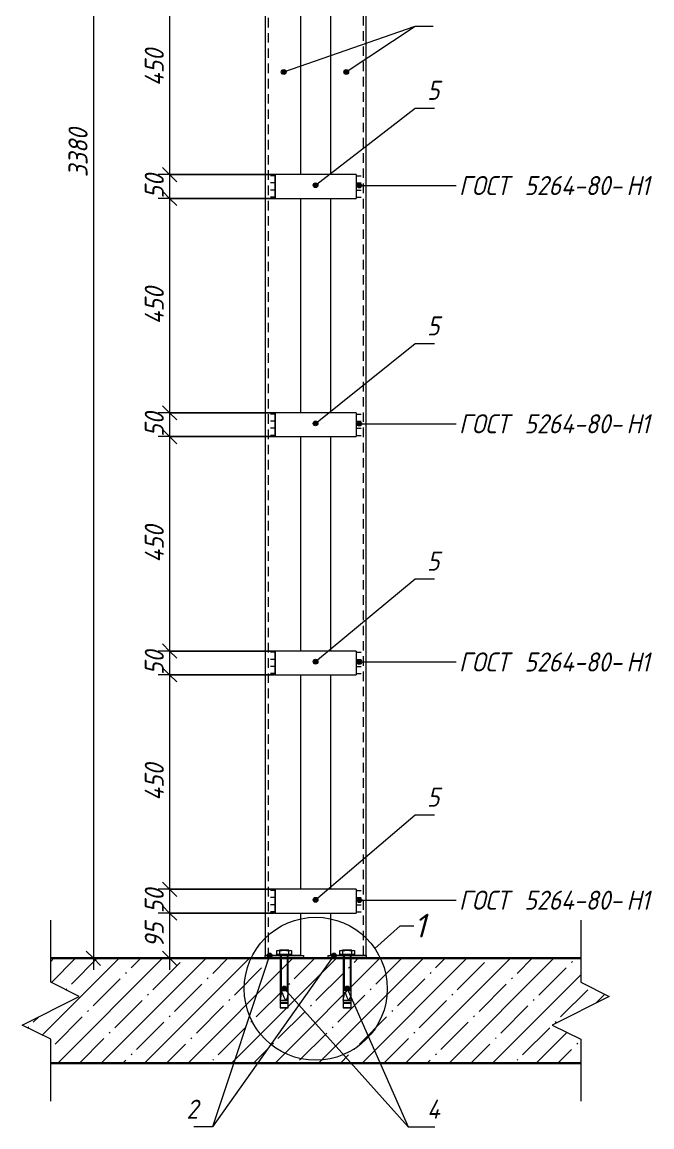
# Model space of a CAD drawing. Header units: millimetres. Extents: x -508 to 38670, y -99 to 8560.
# Drawn here: x 8930 to 10251, y 3766 to 6085 of the extents above; entities that cross this region are included whole.
import ezdxf

# ---------------------------------------------------------------- set-up
doc = ezdxf.new("R2010")
doc.units = ezdxf.units.MM
doc.linetypes.add('200_ШТРИХ_ш1п0_6_', pattern=[32, 20, -12])
for name, color, linetype, lineweight in [('A-ANNO-DIMS', 7, 'Continuous', 9), ('A-ANNO-DIMS-20', 7, 'Continuous', 9), ('A-DETL-1', 7, 'Continuous', 5), ('A-DETL-2', 7, '200_ШТРИХ_ш1п0_6_', 5), ('A-DETL-GENF-1', 7, 'Continuous', 5), ('A-FLOR-FNSH-1', 7, 'Continuous', 30), ('A-FLOR-PATT-1', 7, 'Continuous', 5), ('A-GENM', 7, 'Continuous', 9), ('A-GENM-IDEN', 7, 'Continuous', 9), ('G-ANNO-TEXT', 7, 'Continuous', 9)]:
    doc.layers.add(name, color=color, linetype=linetype, lineweight=lineweight)
doc.styles.add('ISOCPEUR_I', font='isocpeui.ttf', dxfattribs={"width": 0.9, "height": 40})
doc.styles.add('ISOCPEUR_I_1', font='isocpeui.ttf', dxfattribs={"height": 50})
doc.dimstyles.new('ISO-2_0_0_9К_СРЕДНИЙ', dxfattribs={"dimscale": 304.8, "dimtxt": 39.839247, "dimasz": 0.098425, "dimexe": 0.07874, "dimexo": 0, "dimgap": 0, "dimtad": 1, "dimdec": 0, "dimzin": 0, "dimdsep": 46, "dimtxsty": 'ISOCPEUR_I', "dimblk1": 'OBLIQUE', "dimblk2": 'OBLIQUE', "dimsah": 1, "dimcen": 0.09, "dimdle": 0.07874, "dimazin": 0, "dimtfac": 1, "dimtdec": 4, "dimtix": 1, "dimtmove": 0, "dimatfit": 3, "dimfxl": 1, "dimtvp": 1, "dimtolj": 1, "dimtzin": 0, "dimarcsym": 2})

# ---------------------------------------------------------------- blocks, each defined once
blk = doc.blocks.new('Фахверк_Влож_Полоса боковая - Полоса_Фахверка-25655111-АР1_1_Ф-21_2 эт_1')
at = {"layer": 'A-GENM'}
for p, q in [((-10585, 7215), (-10585, 7265)), ((-10415, 7265), (-10585, 7265)), ((-10415, 7265), (-10415, 7215)), ((-10585, 7215), (-10415, 7215))]:
    blk.add_line(p, q, dxfattribs=at)
blk = doc.blocks.new('Фахверк_Влож_Уголок - Уголок_Фахверка-29066231-АР1_1_Ф-21_2 эт_1')
at = {"layer": 'A-GENM'}
for p, q in [((-10469, 7470), (-10469, 7265)), ((-10394, 4126), (-10394, 7470)), ((-10469, 7215), (-10469, 6765)), ((-10469, 6715), (-10469, 6265)), ((-10469, 6215), (-10469, 5765)), ((-10469, 5715), (-10469, 5265)), ((-10469, 5215), (-10469, 4765)), ((-10469, 4715), (-10469, 4265)), ((-10469, 4215), (-10469, 4126)), ((-10394, 4126), (-10469, 4126))]:
    blk.add_line(p, q, dxfattribs=at)
blk = doc.blocks.new('Фахверк_Влож_Уголок - Уголок_Фахверка-29066232-АР1_1_Ф-21_2 эт_1')
at = {"layer": 'A-GENM'}
for p, q in [((-10606, 7470), (-10531, 7470)), ((-10606, 7470), (-10606, 4126)), ((-10531, 7265), (-10531, 7470)), ((-10531, 6765), (-10531, 7215)), ((-10531, 6265), (-10531, 6715)), ((-10531, 5765), (-10531, 6215)), ((-10531, 5265), (-10531, 5715)), ((-10531, 4765), (-10531, 5215)), ((-10531, 4265), (-10531, 4715)), ((-10531, 4126), (-10531, 4215)), ((-10531, 4126), (-10606, 4126))]:
    blk.add_line(p, q, dxfattribs=at)
blk = doc.blocks.new('Фахверк_Влож_Полоса нижняя - Полоса_Фахверка-25617960-АР1_1_Ф-21_2 эт_1')
at = {"layer": 'A-GENM'}
for p, q in [((-10474, 4120), (-10474, 4126)), ((-10474, 4126), (-10394, 4126)), ((-10394, 4126), (-10394, 4120))]:
    blk.add_line(p, q, dxfattribs=at)
blk = doc.blocks.new('DET_L_Линия разрыва1 - М20-27085586-АР1_1_Ф-21_2 эт_1')
at = {"layer": 'A-DETL-GENF-1'}
for p, q in [((-11056, 8265), (-11056, 8395)), ((-10996, 8235), (-11056, 8265)), ((-11116, 8175), (-10996, 8235)), ((-11056, 8145), (-11116, 8175)), ((-11056, 8015), (-11056, 8145))]:
    blk.add_line(p, q, dxfattribs=at)
blk = doc.blocks.new('DIMBLOCK83-АР1_1_Ф-21_2 эт_1')
at = {"layer": 'A-ANNO-DIMS-20'}
for p, q in [((9460.9, 6215), (9215.4, 6215)), ((9239.4, 6215), (9239.4, 5765)), ((9239.4, 6215), (9460.9, 6215)), ((9460.9, 5765), (9215.4, 5765)), ((9239.4, 5765), (9460.9, 5765))]:
    blk.add_line(p, q, dxfattribs=at)
at = {"layer": 'A-ANNO-DIMS-20', "lineweight": 20}
for p, q in [((9239.4, 6215), (9224.4, 6230)), ((9239.4, 6215), (9254.4, 6200)), ((9239.4, 5765), (9224.4, 5780)), ((9239.4, 5765), (9254.4, 5750))]:
    blk.add_line(p, q, dxfattribs=at)
at = {"layer": 'A-ANNO-DIMS-20', "color": 0, "insert": (9187.2, 5950.5), "char_height": 40, "width": 94.695, "attachment_point": 1, "rotation": 90, "line_spacing_factor": 1.149209, "style": 'ISOCPEUR_I'}
blk.add_mtext('450', dxfattribs=at)
blk = doc.blocks.new('_Oblique')
at = {"color": 0, "linetype": 'ByBlock', "lineweight": -2}
blk.add_line((-0.5, -0.5), (0.5, 0.5), dxfattribs=at)
blk = doc.blocks.new('DIMBLOCK84-АР1_1_Ф-21_2 эт_1')
at = {"layer": 'A-ANNO-DIMS-20', "lineweight": 20}
for p, q in [((9239.4, 5765), (9224.4, 5780)), ((9239.4, 5765), (9254.4, 5750)), ((9239.4, 5715), (9224.4, 5730)), ((9239.4, 5715), (9254.4, 5700))]:
    blk.add_line(p, q, dxfattribs=at)
at = {"layer": 'A-ANNO-DIMS-20'}
for p, q in [((9460.9, 5765), (9215.4, 5765)), ((9239.4, 5765), (9239.4, 5715)), ((9239.4, 5765), (9460.9, 5765)), ((9460.9, 5715), (9215.4, 5715)), ((9239.4, 5715), (9460.9, 5715))]:
    blk.add_line(p, q, dxfattribs=at)
at = {"layer": 'A-ANNO-DIMS-20', "color": 0, "insert": (9187.2, 5714.7), "char_height": 40, "width": 60.678, "attachment_point": 1, "rotation": 90, "line_spacing_factor": 1.149209, "style": 'ISOCPEUR_I'}
blk.add_mtext('50', dxfattribs=at)
blk = doc.blocks.new('DIMBLOCK85-АР1_1_Ф-21_2 эт_1')
at = {"layer": 'A-ANNO-DIMS-20', "lineweight": 20}
for p, q in [((9239.4, 5715), (9224.4, 5730)), ((9239.4, 5715), (9254.4, 5700)), ((9239.4, 5265), (9224.4, 5280)), ((9239.4, 5265), (9254.4, 5250))]:
    blk.add_line(p, q, dxfattribs=at)
at = {"layer": 'A-ANNO-DIMS-20'}
for p, q in [((9460.9, 5715), (9215.4, 5715)), ((9239.4, 5715), (9239.4, 5265)), ((9239.4, 5715), (9460.9, 5715)), ((9460.9, 5265), (9215.4, 5265)), ((9239.4, 5265), (9460.9, 5265))]:
    blk.add_line(p, q, dxfattribs=at)
at = {"layer": 'A-ANNO-DIMS-20', "color": 0, "insert": (9187.2, 5450.5), "char_height": 40, "width": 94.695, "attachment_point": 1, "rotation": 90, "line_spacing_factor": 1.149209, "style": 'ISOCPEUR_I'}
blk.add_mtext('450', dxfattribs=at)
blk = doc.blocks.new('DIMBLOCK86-АР1_1_Ф-21_2 эт_1')
at = {"layer": 'A-ANNO-DIMS-20'}
for p, q in [((9460.9, 5265), (9215.4, 5265)), ((9239.4, 5265), (9239.4, 5215)), ((9239.4, 5265), (9460.9, 5265)), ((9460.9, 5215), (9215.4, 5215)), ((9239.4, 5215), (9460.9, 5215))]:
    blk.add_line(p, q, dxfattribs=at)
at = {"layer": 'A-ANNO-DIMS-20', "lineweight": 20}
for p, q in [((9239.4, 5265), (9224.4, 5280)), ((9239.4, 5265), (9254.4, 5250)), ((9239.4, 5215), (9224.4, 5230)), ((9239.4, 5215), (9254.4, 5200))]:
    blk.add_line(p, q, dxfattribs=at)
at = {"layer": 'A-ANNO-DIMS-20', "color": 0, "insert": (9187.2, 5214.7), "char_height": 40, "width": 60.678, "attachment_point": 1, "rotation": 90, "line_spacing_factor": 1.149209, "style": 'ISOCPEUR_I'}
blk.add_mtext('50', dxfattribs=at)
blk = doc.blocks.new('DIMBLOCK87-АР1_1_Ф-21_2 эт_1')
at = {"layer": 'A-ANNO-DIMS-20', "lineweight": 20}
for p, q in [((9239.4, 5215), (9224.4, 5230)), ((9239.4, 5215), (9254.4, 5200)), ((9239.4, 4765), (9224.4, 4780)), ((9239.4, 4765), (9254.4, 4750))]:
    blk.add_line(p, q, dxfattribs=at)
at = {"layer": 'A-ANNO-DIMS-20'}
for p, q in [((9460.9, 5215), (9215.4, 5215)), ((9239.4, 5215), (9239.4, 4765)), ((9239.4, 5215), (9460.9, 5215)), ((9460.9, 4765), (9215.4, 4765)), ((9239.4, 4765), (9460.9, 4765))]:
    blk.add_line(p, q, dxfattribs=at)
at = {"layer": 'A-ANNO-DIMS-20', "color": 0, "insert": (9187.2, 4950.5), "char_height": 40, "width": 94.695, "attachment_point": 1, "rotation": 90, "line_spacing_factor": 1.149209, "style": 'ISOCPEUR_I'}
blk.add_mtext('450', dxfattribs=at)
blk = doc.blocks.new('DIMBLOCK88-АР1_1_Ф-21_2 эт_1')
at = {"layer": 'A-ANNO-DIMS-20', "lineweight": 20}
for p, q in [((9239.4, 4765), (9224.4, 4780)), ((9239.4, 4765), (9254.4, 4750)), ((9239.4, 4715), (9224.4, 4730)), ((9239.4, 4715), (9254.4, 4700))]:
    blk.add_line(p, q, dxfattribs=at)
at = {"layer": 'A-ANNO-DIMS-20'}
for p, q in [((9460.9, 4765), (9215.4, 4765)), ((9239.4, 4765), (9239.4, 4715)), ((9239.4, 4765), (9460.9, 4765)), ((9459.7, 4715), (9215.4, 4715)), ((9239.4, 4715), (9459.7, 4715))]:
    blk.add_line(p, q, dxfattribs=at)
at = {"layer": 'A-ANNO-DIMS-20', "color": 0, "insert": (9187.2, 4714.7), "char_height": 40, "width": 60.678, "attachment_point": 1, "rotation": 90, "line_spacing_factor": 1.149209, "style": 'ISOCPEUR_I'}
blk.add_mtext('50', dxfattribs=at)
blk = doc.blocks.new('DIMBLOCK89-АР1_1_Ф-21_2 эт_1')
at = {"layer": 'A-ANNO-DIMS-20'}
for p, q in [((9459.7, 4715), (9215.4, 4715)), ((9239.4, 4715), (9239.4, 4265)), ((9239.4, 4715), (9459.7, 4715)), ((9460.9, 4265), (9215.4, 4265)), ((9239.4, 4265), (9460.9, 4265))]:
    blk.add_line(p, q, dxfattribs=at)
at = {"layer": 'A-ANNO-DIMS-20', "lineweight": 20}
for p, q in [((9239.4, 4715), (9224.4, 4730)), ((9239.4, 4715), (9254.4, 4700)), ((9239.4, 4265), (9224.4, 4280)), ((9239.4, 4265), (9254.4, 4250))]:
    blk.add_line(p, q, dxfattribs=at)
at = {"layer": 'A-ANNO-DIMS-20', "color": 0, "insert": (9187.2, 4450.5), "char_height": 40, "width": 94.695, "attachment_point": 1, "rotation": 90, "line_spacing_factor": 1.149209, "style": 'ISOCPEUR_I'}
blk.add_mtext('450', dxfattribs=at)
blk = doc.blocks.new('DIMBLOCK90-АР1_1_Ф-21_2 эт_1')
at = {"layer": 'A-ANNO-DIMS-20', "lineweight": 20}
for p, q in [((9239.4, 4265), (9224.4, 4280)), ((9239.4, 4265), (9254.4, 4250)), ((9239.4, 4215), (9224.4, 4230)), ((9239.4, 4215), (9254.4, 4200))]:
    blk.add_line(p, q, dxfattribs=at)
at = {"layer": 'A-ANNO-DIMS-20'}
for p, q in [((9460.9, 4265), (9215.4, 4265)), ((9239.4, 4265), (9239.4, 4215)), ((9239.4, 4265), (9460.9, 4265)), ((9459.7, 4215), (9215.4, 4215)), ((9239.4, 4215), (9459.7, 4215))]:
    blk.add_line(p, q, dxfattribs=at)
at = {"layer": 'A-ANNO-DIMS-20', "color": 0, "insert": (9187.2, 4214.7), "char_height": 40, "width": 60.678, "attachment_point": 1, "rotation": 90, "line_spacing_factor": 1.149209, "style": 'ISOCPEUR_I'}
blk.add_mtext('50', dxfattribs=at)
blk = doc.blocks.new('DIMBLOCK91-АР1_1_Ф-21_2 эт_1')
at = {"layer": 'A-ANNO-DIMS-20', "lineweight": 20}
for p, q in [((9239.4, 4215), (9224.4, 4230)), ((9239.4, 4215), (9254.4, 4200)), ((9239.4, 4120), (9224.4, 4135)), ((9239.4, 4120), (9254.4, 4105))]:
    blk.add_line(p, q, dxfattribs=at)
at = {"layer": 'A-ANNO-DIMS-20'}
for p, q in [((9459.7, 4215), (9215.4, 4215)), ((9239.4, 4215), (9239.4, 4096)), ((9239.4, 4215), (9459.7, 4215)), ((9260.6, 4120), (9215.4, 4120)), ((9239.4, 4120), (9260.6, 4120))]:
    blk.add_line(p, q, dxfattribs=at)
at = {"layer": 'A-ANNO-DIMS-20', "color": 0, "insert": (9187.2, 4142.2), "char_height": 40, "width": 60.678, "attachment_point": 1, "rotation": 90, "line_spacing_factor": 1.149209, "style": 'ISOCPEUR_I'}
blk.add_mtext('95', dxfattribs=at)
blk = doc.blocks.new('DIMBLOCK92-АР1_1_Ф-21_2 эт_1')
at = {"layer": 'A-ANNO-DIMS-20', "lineweight": 20}
for p, q in [((9079.4, 7500), (9064.4, 7515)), ((9079.4, 7500), (9094.4, 7485)), ((9079.4, 4120), (9064.4, 4135)), ((9079.4, 4120), (9094.4, 4105))]:
    blk.add_line(p, q, dxfattribs=at)
at = {"layer": 'A-ANNO-DIMS-20'}
for p, q in [((9079.4, 7524), (9079.4, 4096)), ((9439.9, 7500), (9055.4, 7500)), ((9079.4, 7500), (9439.9, 7500)), ((9100.6, 4120), (9055.4, 4120)), ((9079.4, 4120), (9100.6, 4120))]:
    blk.add_line(p, q, dxfattribs=at)
at = {"layer": 'A-ANNO-DIMS-20', "color": 0, "insert": (9027.2, 5759.4), "char_height": 40, "width": 121.356, "attachment_point": 1, "rotation": 90, "line_spacing_factor": 1.149209, "style": 'ISOCPEUR_I'}
blk.add_mtext('3380', dxfattribs=at)

msp = doc.modelspace()

# ---------------------------------------------------------------- hatches: boundary and pattern name
at = {"layer": 'A-FLOR-PATT-1'}
h = msp.add_hatch(dxfattribs=at)
h.set_pattern_fill('FP_9', color=256, style=0, pattern_type=2)
h.set_pattern_definition([(45, (11143.02, 4305), (-45.6197, 45.6197), []), (45, (11188.64, 4305), (-45.6197, 45.6197), [80.645, -16.129, 2.682, -13.447])])
h.paths.add_polyline_path([(10068.5, 3900), (10101.9, 3900), (10101.9, 3950), (10041.9, 3980), (10161.9, 4040), (10101.9, 4070), (10101.9, 4120), (8989.9, 4120), (8989.9, 4070), (9049.9, 4040), (8929.9, 3980), (8989.9, 3950), (8989.9, 3900), (10041.9, 3900)], flags=0)
at = {"layer": 'A-GENM-IDEN'}
h = msp.add_hatch(color=256, dxfattribs=at)
edge = h.paths.add_edge_path(flags=0)
edge.add_arc((9478.7, 5980.4), 5, 0, 360)
h = msp.add_hatch(color=256, dxfattribs=at)
edge = h.paths.add_edge_path(flags=0)
edge.add_arc((9610, 5980.4), 5, 0, 360)
h = msp.add_hatch(color=256, dxfattribs=at)
edge = h.paths.add_edge_path(flags=0)
edge.add_arc((9545.5, 5742.7), 5, 0, 360)
h = msp.add_hatch(color=256, dxfattribs=at)
edge = h.paths.add_edge_path(flags=0)
edge.add_arc((9545.5, 5242.7), 5, 0, 360)
h = msp.add_hatch(color=256, dxfattribs=at)
edge = h.paths.add_edge_path(flags=0)
edge.add_arc((9545.5, 4742.7), 5, 0, 360)
h = msp.add_hatch(color=256, dxfattribs=at)
edge = h.paths.add_edge_path(flags=0)
edge.add_arc((9545.5, 4242.7), 5, 0, 360)
h = msp.add_hatch(color=256, dxfattribs=at)
edge = h.paths.add_edge_path(flags=0)
edge.add_arc((9449, 4126), 5, 0, 360)
h = msp.add_hatch(color=256, dxfattribs=at)
edge = h.paths.add_edge_path(flags=0)
edge.add_arc((9584.2, 4126), 5, 0, 360)
h = msp.add_hatch(color=256, dxfattribs=at)
edge = h.paths.add_edge_path(flags=0)
edge.add_arc((9479.9, 4056.7), 5, 0, 360)
h = msp.add_hatch(color=256, dxfattribs=at)
edge = h.paths.add_edge_path(flags=0)
edge.add_arc((9611.9, 4056.7), 5, 0, 360)
at = {"layer": 'G-ANNO-TEXT'}
h = msp.add_hatch(color=256, dxfattribs=at)
edge = h.paths.add_edge_path(flags=0)
edge.add_arc((9637.3, 5742), 5, 0, 360)
h = msp.add_hatch(color=256, dxfattribs=at)
edge = h.paths.add_edge_path(flags=0)
edge.add_arc((9637.3, 5242), 5, 0, 360)
h = msp.add_hatch(color=256, dxfattribs=at)
edge = h.paths.add_edge_path(flags=0)
edge.add_arc((9637.3, 4742), 5, 0, 360)
h = msp.add_hatch(color=256, dxfattribs=at)
edge = h.paths.add_edge_path(flags=0)
edge.add_arc((9637.3, 4242), 5, 0, 360)

# ---------------------------------------------------------------- linework, layer by layer
at = {"layer": 'A-DETL-1'}
for p, q in [((9460.9, 5762.5), (9450.9, 5762.5)), ((9460.9, 5765), (9460.9, 5715)), ((9630.9, 5765), (9630.9, 5715)), ((9630.9, 5762.5), (9640.9, 5762.5)), ((9460.9, 5747.5), (9450.9, 5747.5)), ((9460.9, 5732.5), (9450.9, 5732.5)), ((9630.9, 5747.5), (9640.9, 5747.5)), ((9630.9, 5732.5), (9640.9, 5732.5)), ((9460.9, 5717.5), (9450.9, 5717.5)), ((9630.9, 5717.5), (9640.9, 5717.5)), ((9460.9, 5265), (9460.9, 5215)), ((9630.9, 5265), (9630.9, 5215)), ((9460.9, 5262.5), (9450.9, 5262.5)), ((9460.9, 5247.5), (9450.9, 5247.5)), ((9630.9, 5262.5), (9640.9, 5262.5)), ((9630.9, 5247.5), (9640.9, 5247.5)), ((9460.9, 5232.5), (9450.9, 5232.5)), ((9630.9, 5232.5), (9640.9, 5232.5)), ((9460.9, 5217.5), (9450.9, 5217.5)), ((9630.9, 5217.5), (9640.9, 5217.5)), ((9460.9, 4762.5), (9450.9, 4762.5)), ((9460.9, 4765), (9460.9, 4715)), ((9630.9, 4765), (9630.9, 4715)), ((9630.9, 4762.5), (9640.9, 4762.5)), ((9460.9, 4747.5), (9450.9, 4747.5)), ((9460.9, 4732.5), (9450.9, 4732.5)), ((9630.9, 4747.5), (9640.9, 4747.5)), ((9630.9, 4732.5), (9640.9, 4732.5)), ((9460.9, 4717.5), (9450.9, 4717.5)), ((9630.9, 4717.5), (9640.9, 4717.5)), ((9460.9, 4262.5), (9450.9, 4262.5)), ((9460.9, 4247.5), (9450.9, 4247.5)), ((9460.9, 4265), (9460.9, 4215)), ((9630.9, 4265), (9630.9, 4215)), ((9630.9, 4262.5), (9640.9, 4262.5)), ((9630.9, 4247.5), (9640.9, 4247.5)), ((9460.9, 4232.5), (9450.9, 4232.5)), ((9630.9, 4232.5), (9640.9, 4232.5)), ((9460.9, 4217.5), (9450.9, 4217.5)), ((9630.9, 4217.5), (9640.9, 4217.5)), ((9464.5, 4136.4), (9469.9, 4137.2)), ((9464.5, 4128.2), (9464.5, 4136.4)), ((9469.9, 4127.4), (9464.5, 4128.2)), ((9489.8, 4137.2), (9469.9, 4137.2)), ((9469.9, 4137.2), (9469.9, 4127.4)), ((9489.8, 4137.2), (9495.3, 4136.4)), ((9489.8, 4127.4), (9489.8, 4137.2)), ((9495.3, 4128.2), (9489.8, 4127.4)), ((9495.3, 4136.4), (9495.3, 4128.2)), ((9596.5, 4136.4), (9601.9, 4137.2)), ((9596.5, 4128.2), (9596.5, 4136.4)), ((9601.9, 4127.4), (9596.5, 4128.2)), ((9621.8, 4137.2), (9601.9, 4137.2)), ((9601.9, 4137.2), (9601.9, 4127.4)), ((9621.8, 4137.2), (9627.3, 4136.4)), ((9621.8, 4127.4), (9621.8, 4137.2)), ((9627.3, 4128.2), (9621.8, 4127.4)), ((9627.3, 4136.4), (9627.3, 4128.2)), ((9492.5, 4127.4), (9467.2, 4127.4)), ((9467.2, 4127.4), (9467.2, 4126)), ((9492.5, 4126), (9467.2, 4126)), ((9489.8, 4127.4), (9469.9, 4127.4)), ((9471.6, 4126), (9471.6, 4016)), ((9473.7, 4126), (9473.7, 4058.9)), ((9474.3, 4126), (9476.4, 4126)), ((9486, 4126), (9486, 4058.9)), ((9488.1, 4016), (9488.1, 4126)), ((9492.5, 4126), (9492.5, 4127.4)), ((9624.5, 4127.4), (9599.2, 4127.4)), ((9599.2, 4127.4), (9599.2, 4126)), ((9624.5, 4126), (9599.2, 4126)), ((9621.8, 4127.4), (9601.9, 4127.4)), ((9603.6, 4126), (9603.6, 4016)), ((9605.7, 4126), (9605.7, 4058.9)), ((9606.3, 4126), (9608.4, 4126)), ((9618, 4126), (9618, 4058.9)), ((9620.1, 4016), (9620.1, 4126)), ((9624.5, 4126), (9624.5, 4127.4)), ((9471.6, 4058.9), (9488.1, 4058.9)), ((9603.6, 4058.9), (9620.1, 4058.9)), ((9471.6, 4054.8), (9488.1, 4054.8)), ((9471.6, 4052.7), (9488.1, 4052.7)), ((9473.7, 4054.8), (9473.7, 4052.7)), ((9473.7, 4054.8), (9473.7, 4052.7)), ((9603.6, 4054.8), (9620.1, 4054.8)), ((9603.6, 4052.7), (9620.1, 4052.7)), ((9605.7, 4054.8), (9605.7, 4052.7)), ((9605.7, 4054.8), (9605.7, 4052.7)), ((9471.6, 4031.8), (9488.1, 4031.8)), ((9471.6, 4027.6), (9488.1, 4027.6)), ((9488.1, 4016), (9471.6, 4016)), ((9471.6, 4016), (9488.1, 4016)), ((9472.6, 4025.6), (9487.2, 4025.6)), ((9603.6, 4031.8), (9620.1, 4031.8)), ((9603.6, 4027.6), (9620.1, 4027.6)), ((9620.1, 4016), (9603.6, 4016)), ((9603.6, 4016), (9620.1, 4016)), ((9604.6, 4025.6), (9619.2, 4025.6))]:
    msp.add_line(p, q, dxfattribs=at)
msp.add_circle((9545.9, 4056.1), 150, dxfattribs=at)
for centre, radius, start, end in [((9467.6, 4131.9), 4.23, 56.0803, 137.7236), ((9467.6, 4132.7), 4.23, 222.2764, 303.9197), ((9479.9, 4093.5), 42.8, 76.6145, 103.3855), ((9479.9, 4171.2), 42.8, 256.6145, 283.3855), ((9492.1, 4131.9), 4.23, 42.2764, 123.9197), ((9492.1, 4132.7), 4.23, 236.0803, 317.7236), ((9599.6, 4131.9), 4.23, 56.0803, 137.7236), ((9599.6, 4132.7), 4.23, 222.2764, 303.9197), ((9611.9, 4093.5), 42.8, 76.6145, 103.3855), ((9611.9, 4171.2), 42.8, 256.6145, 283.3855), ((9624.1, 4131.9), 4.23, 42.2764, 123.9197), ((9624.1, 4132.7), 4.23, 236.0803, 317.7236), ((9472.8, 4026.9), 1.38, 210.8995, 261.2766), ((9486.9, 4026.9), 1.38, 278.7234, 329.1005), ((9604.8, 4026.9), 1.38, 210.8995, 261.2766), ((9618.9, 4026.9), 1.38, 278.7234, 329.1005)]:
    msp.add_arc(centre, radius, start, end, dxfattribs=at)
for points in [[(9471.6, 4031.8), (9472.8, 4036.5), (9475.2, 4062), (9479, 4024.5), (9488.1, 4036.5), (9488.1, 4047.5)], [(9603.6, 4031.8), (9604.8, 4036.5), (9607.2, 4062), (9611, 4024.5), (9620.1, 4036.5), (9620.1, 4047.5)]]:
    msp.add_open_spline(points, degree=3, knots=[3.947128, 3.947128, 3.947128, 3.947128, 10.095996, 20.129437, 28.583816, 28.583816, 28.583816, 28.583816], dxfattribs=at)
at = {"layer": 'A-DETL-2'}
for p, q in [((9445.9, 7470), (9445.9, 4126)), ((9645.9, 4126), (9645.9, 7470))]:
    msp.add_line(p, q, dxfattribs=at)
at = {"layer": 'A-FLOR-FNSH-1'}
for p, q in [((10101.9, 4120), (8989.9, 4120)), ((8989.9, 3900), (10101.9, 3900))]:
    msp.add_line(p, q, dxfattribs=at)
at = {"layer": 'A-GENM-IDEN'}
for p, q in [((9478.7, 5980.4), (9754.2, 6076.5)), ((9610, 5980.4), (9754.2, 6076.5)), ((9754.2, 6076.5), (9792, 6076.5)), ((9754.2, 6076.5), (9792, 6076.5)), ((9545.5, 5742.7), (9754.2, 5904.7)), ((9754.2, 5904.7), (9794.9, 5904.7)), ((9545.5, 5242.7), (9754.2, 5410.2)), ((9754.2, 5410.2), (9794.9, 5410.2)), ((9545.5, 4742.7), (9754.2, 4916.5)), ((9754.2, 4916.5), (9794.9, 4916.5)), ((9545.5, 4242.7), (9754.2, 4421)), ((9754.2, 4421), (9794.9, 4421)), ((9584.2, 4126), (9329.2, 3766.1)), ((9449, 4126), (9329.2, 3766.1)), ((9479.9, 4056.7), (9739.7, 3766.1)), ((9611.9, 4056.7), (9739.7, 3766.1)), ((9329.2, 3766.1), (9290.5, 3766.1)), ((9329.2, 3766.1), (9290.5, 3766.1)), ((9739.7, 3766.1), (9795.5, 3766.1)), ((9739.7, 3766.1), (9795.5, 3766.1))]:
    msp.add_line(p, q, dxfattribs=at)
for centre in [(9478.7, 5980.4), (9610, 5980.4), (9545.5, 5742.7), (9545.5, 5242.7), (9545.5, 4742.7), (9545.5, 4242.7), (9449, 4126), (9584.2, 4126), (9479.9, 4056.7), (9611.9, 4056.7)]:
    msp.add_circle(centre, 5, dxfattribs=at)
at = {"layer": 'G-ANNO-TEXT'}
for p, q in [((9637.3, 5742), (9840.5, 5742)), ((9637.3, 5242), (9840.5, 5242)), ((9637.3, 4742), (9840.5, 4742)), ((9637.3, 4242), (9840.5, 4242)), ((9670, 4140.3), (9723.1, 4188.5)), ((9723.1, 4188.5), (9751.7, 4188.5))]:
    msp.add_line(p, q, dxfattribs=at)
for centre in [(9637.3, 5742), (9637.3, 5242), (9637.3, 4742), (9637.3, 4242)]:
    msp.add_circle(centre, 5, dxfattribs=at)

# ---------------------------------------------------------------- block references
at = {"layer": 'A-DETL-GENF-1'}
msp.add_blockref('DET_L_Линия разрыва1 - М20-27085586-АР1_1_Ф-21_2 эт_1', (20045.9, -4195), dxfattribs=at)
at = {"layer": 'A-DETL-GENF-1', "rotation": 180}
msp.add_blockref('DET_L_Линия разрыва1 - М20-27085586-АР1_1_Ф-21_2 эт_1', (-954.1, 12215), dxfattribs=at)
at = {"layer": 'A-GENM'}
for name, p in [('Фахверк_Влож_Уголок - Уголок_Фахверка-29066232-АР1_1_Ф-21_2 эт_1', (20045.9, 0)), ('Фахверк_Влож_Уголок - Уголок_Фахверка-29066231-АР1_1_Ф-21_2 эт_1', (20045.9, 0)), ('Фахверк_Влож_Полоса боковая - Полоса_Фахверка-25655111-АР1_1_Ф-21_2 эт_1', (20045.9, -1500)), ('Фахверк_Влож_Полоса боковая - Полоса_Фахверка-25655111-АР1_1_Ф-21_2 эт_1', (20045.9, -2000)), ('Фахверк_Влож_Полоса боковая - Полоса_Фахверка-25655111-АР1_1_Ф-21_2 эт_1', (20045.9, -2500)), ('Фахверк_Влож_Полоса боковая - Полоса_Фахверка-25655111-АР1_1_Ф-21_2 эт_1', (20045.9, -3000)), ('Фахверк_Влож_Полоса нижняя - Полоса_Фахверка-25617960-АР1_1_Ф-21_2 эт_1', (19913.9, 0)), ('Фахверк_Влож_Полоса нижняя - Полоса_Фахверка-25617960-АР1_1_Ф-21_2 эт_1', (20045.9, 0))]:
    msp.add_blockref(name, p, dxfattribs=at)

# ---------------------------------------------------------------- texts
at = {"layer": 'A-GENM-IDEN', "char_height": 40, "attachment_point": 1, "style": 'ISOCPEUR_I'}
for s, insert, width in [('\\fISOCPEUR|b0|i1|c204|p34|;\\W.9;5', (9779.4, 5961.9), 31.747), ('\\fISOCPEUR|b0|i1|c204|p34|;\\W.9;5', (9779.4, 5467.4), 31.747), ('\\fISOCPEUR|b0|i1|c204|p34|;\\W.9;5', (9779.4, 4973.7), 31.747), ('\\fISOCPEUR|b0|i1|c204|p34|;\\W.9;5', (9779.4, 4478.2), 31.747), ('\\fISOCPEUR|b0|i1|c204|p34|;\\W.9;2', (9274.5, 3823.3), 31.747), ('\\fISOCPEUR|b0|i1|c204|p34|;\\W.9;2', (9274.5, 3823.3), 31.747), ('\\fISOCPEUR|b0|i1|c204|p34|;\\W.9;4', (9779.4, 3823.3), 37.519), ('\\fISOCPEUR|b0|i1|c204|p34|;\\W.9;4', (9779.4, 3823.3), 37.519)]:
    msp.add_mtext(s, dxfattribs=dict(at, insert=insert, width=width))
at = {"layer": 'G-ANNO-TEXT', "attachment_point": 1}
for s, insert, char_height, width, style in [('ГОСТ', (9846.5, 5762), 40, 138.532, 'ISOCPEUR_I'), (' 5264-80-', (9960.8, 5762), 40, 287.164, 'ISOCPEUR_I'), ('\\fISOCPEUR|b0|i1|c204|p34|;\\W.9;Н', (10197.7, 5762), 40, 37.519, 'ISOCPEUR_I'), ('\\fISOCPEUR|b0|i1|c204|p34|;\\W.9;1', (10228.7, 5762), 40, 23.089, 'ISOCPEUR_I'), ('ГОСТ', (9846.5, 5262), 40, 138.532, 'ISOCPEUR_I'), (' 5264-80-', (9960.8, 5262), 40, 287.164, 'ISOCPEUR_I'), ('\\fISOCPEUR|b0|i1|c204|p34|;\\W.9;Н', (10197.7, 5262), 40, 37.519, 'ISOCPEUR_I'), ('\\fISOCPEUR|b0|i1|c204|p34|;\\W.9;1', (10228.7, 5262), 40, 23.089, 'ISOCPEUR_I'), ('ГОСТ', (9846.5, 4762), 40, 138.532, 'ISOCPEUR_I'), (' 5264-80-', (9960.8, 4762), 40, 287.164, 'ISOCPEUR_I'), ('\\fISOCPEUR|b0|i1|c204|p34|;\\W.9;Н', (10197.7, 4762), 40, 37.519, 'ISOCPEUR_I'), ('\\fISOCPEUR|b0|i1|c204|p34|;\\W.9;1', (10228.7, 4762), 40, 23.089, 'ISOCPEUR_I'), ('ГОСТ', (9846.5, 4262), 40, 138.532, 'ISOCPEUR_I'), (' 5264-80-', (9960.8, 4262), 40, 287.164, 'ISOCPEUR_I'), ('\\fISOCPEUR|b0|i1|c204|p34|;\\W.9;Н', (10197.7, 4262), 40, 37.519, 'ISOCPEUR_I'), ('\\fISOCPEUR|b0|i1|c204|p34|;\\W.9;1', (10228.7, 4262), 40, 23.089, 'ISOCPEUR_I'), ('\\fISOCPEUR|b0|i1|c204|p34|;1', (9751.7, 4213.5), 50, 32.068, 'ISOCPEUR_I_1')]:
    msp.add_mtext(s, dxfattribs=dict(at, insert=insert, char_height=char_height, width=width, style=style))

# ---------------------------------------------------------------- dimensions: what is measured, and where the dimension line sits
at = {"layer": 'A-ANNO-DIMS'}
for base, p1, p2, override, picture, middle in [((9079.4, 4120), (9439.9, 7500), (9100.6, 4120), {"dimpost": '<>', "dimfxl": 3396.978697}, 'DIMBLOCK92-АР1_1_Ф-21_2 эт_1', (9059.4, 5810)), ((9239.4, 5765), (9460.9, 6215), (9460.9, 5765), {"dimpost": '<>', "dimfxl": 450}, 'DIMBLOCK83-АР1_1_Ф-21_2 эт_1', (9219.4, 5990)), ((9239.4, 5715), (9460.9, 5765), (9460.9, 5715), {"dimpost": '<>', "dimfxl": 50}, 'DIMBLOCK84-АР1_1_Ф-21_2 эт_1', (9219.4, 5740)), ((9239.4, 5265), (9460.9, 5715), (9460.9, 5265), {"dimpost": '<>', "dimfxl": 450}, 'DIMBLOCK85-АР1_1_Ф-21_2 эт_1', (9219.4, 5490)), ((9239.4, 5215), (9460.9, 5265), (9460.9, 5215), {"dimpost": '<>', "dimfxl": 50}, 'DIMBLOCK86-АР1_1_Ф-21_2 эт_1', (9219.4, 5240)), ((9239.4, 4765), (9460.9, 5215), (9460.9, 4765), {"dimpost": '<>', "dimfxl": 450}, 'DIMBLOCK87-АР1_1_Ф-21_2 эт_1', (9219.4, 4990)), ((9239.4, 4715), (9460.9, 4765), (9459.7, 4715), {"dimpost": '<>', "dimfxl": 50.013447}, 'DIMBLOCK88-АР1_1_Ф-21_2 эт_1', (9219.4, 4740)), ((9239.4, 4265), (9459.7, 4715), (9460.9, 4265), {"dimpost": '<>', "dimfxl": 450.001494}, 'DIMBLOCK89-АР1_1_Ф-21_2 эт_1', (9219.4, 4490)), ((9239.4, 4215), (9460.9, 4265), (9459.7, 4215), {"dimpost": '<>', "dimfxl": 50.013447}, 'DIMBLOCK90-АР1_1_Ф-21_2 эт_1', (9219.4, 4240)), ((9239.4, 4120), (9459.7, 4215), (9260.6, 4120), {"dimpost": '<>', "dimfxl": 220.559558}, 'DIMBLOCK91-АР1_1_Ф-21_2 эт_1', (9219.4, 4167.5))]:
    dim = msp.add_linear_dim(base=base, p1=p1, p2=p2, angle=90, dimstyle='ISO-2_0_0_9К_СРЕДНИЙ', override=override, dxfattribs=at)
    dim.commit()
    dim.dimension.update_dxf_attribs({"geometry": picture, "text_midpoint": middle})

doc.saveas('drawing.dxf')
